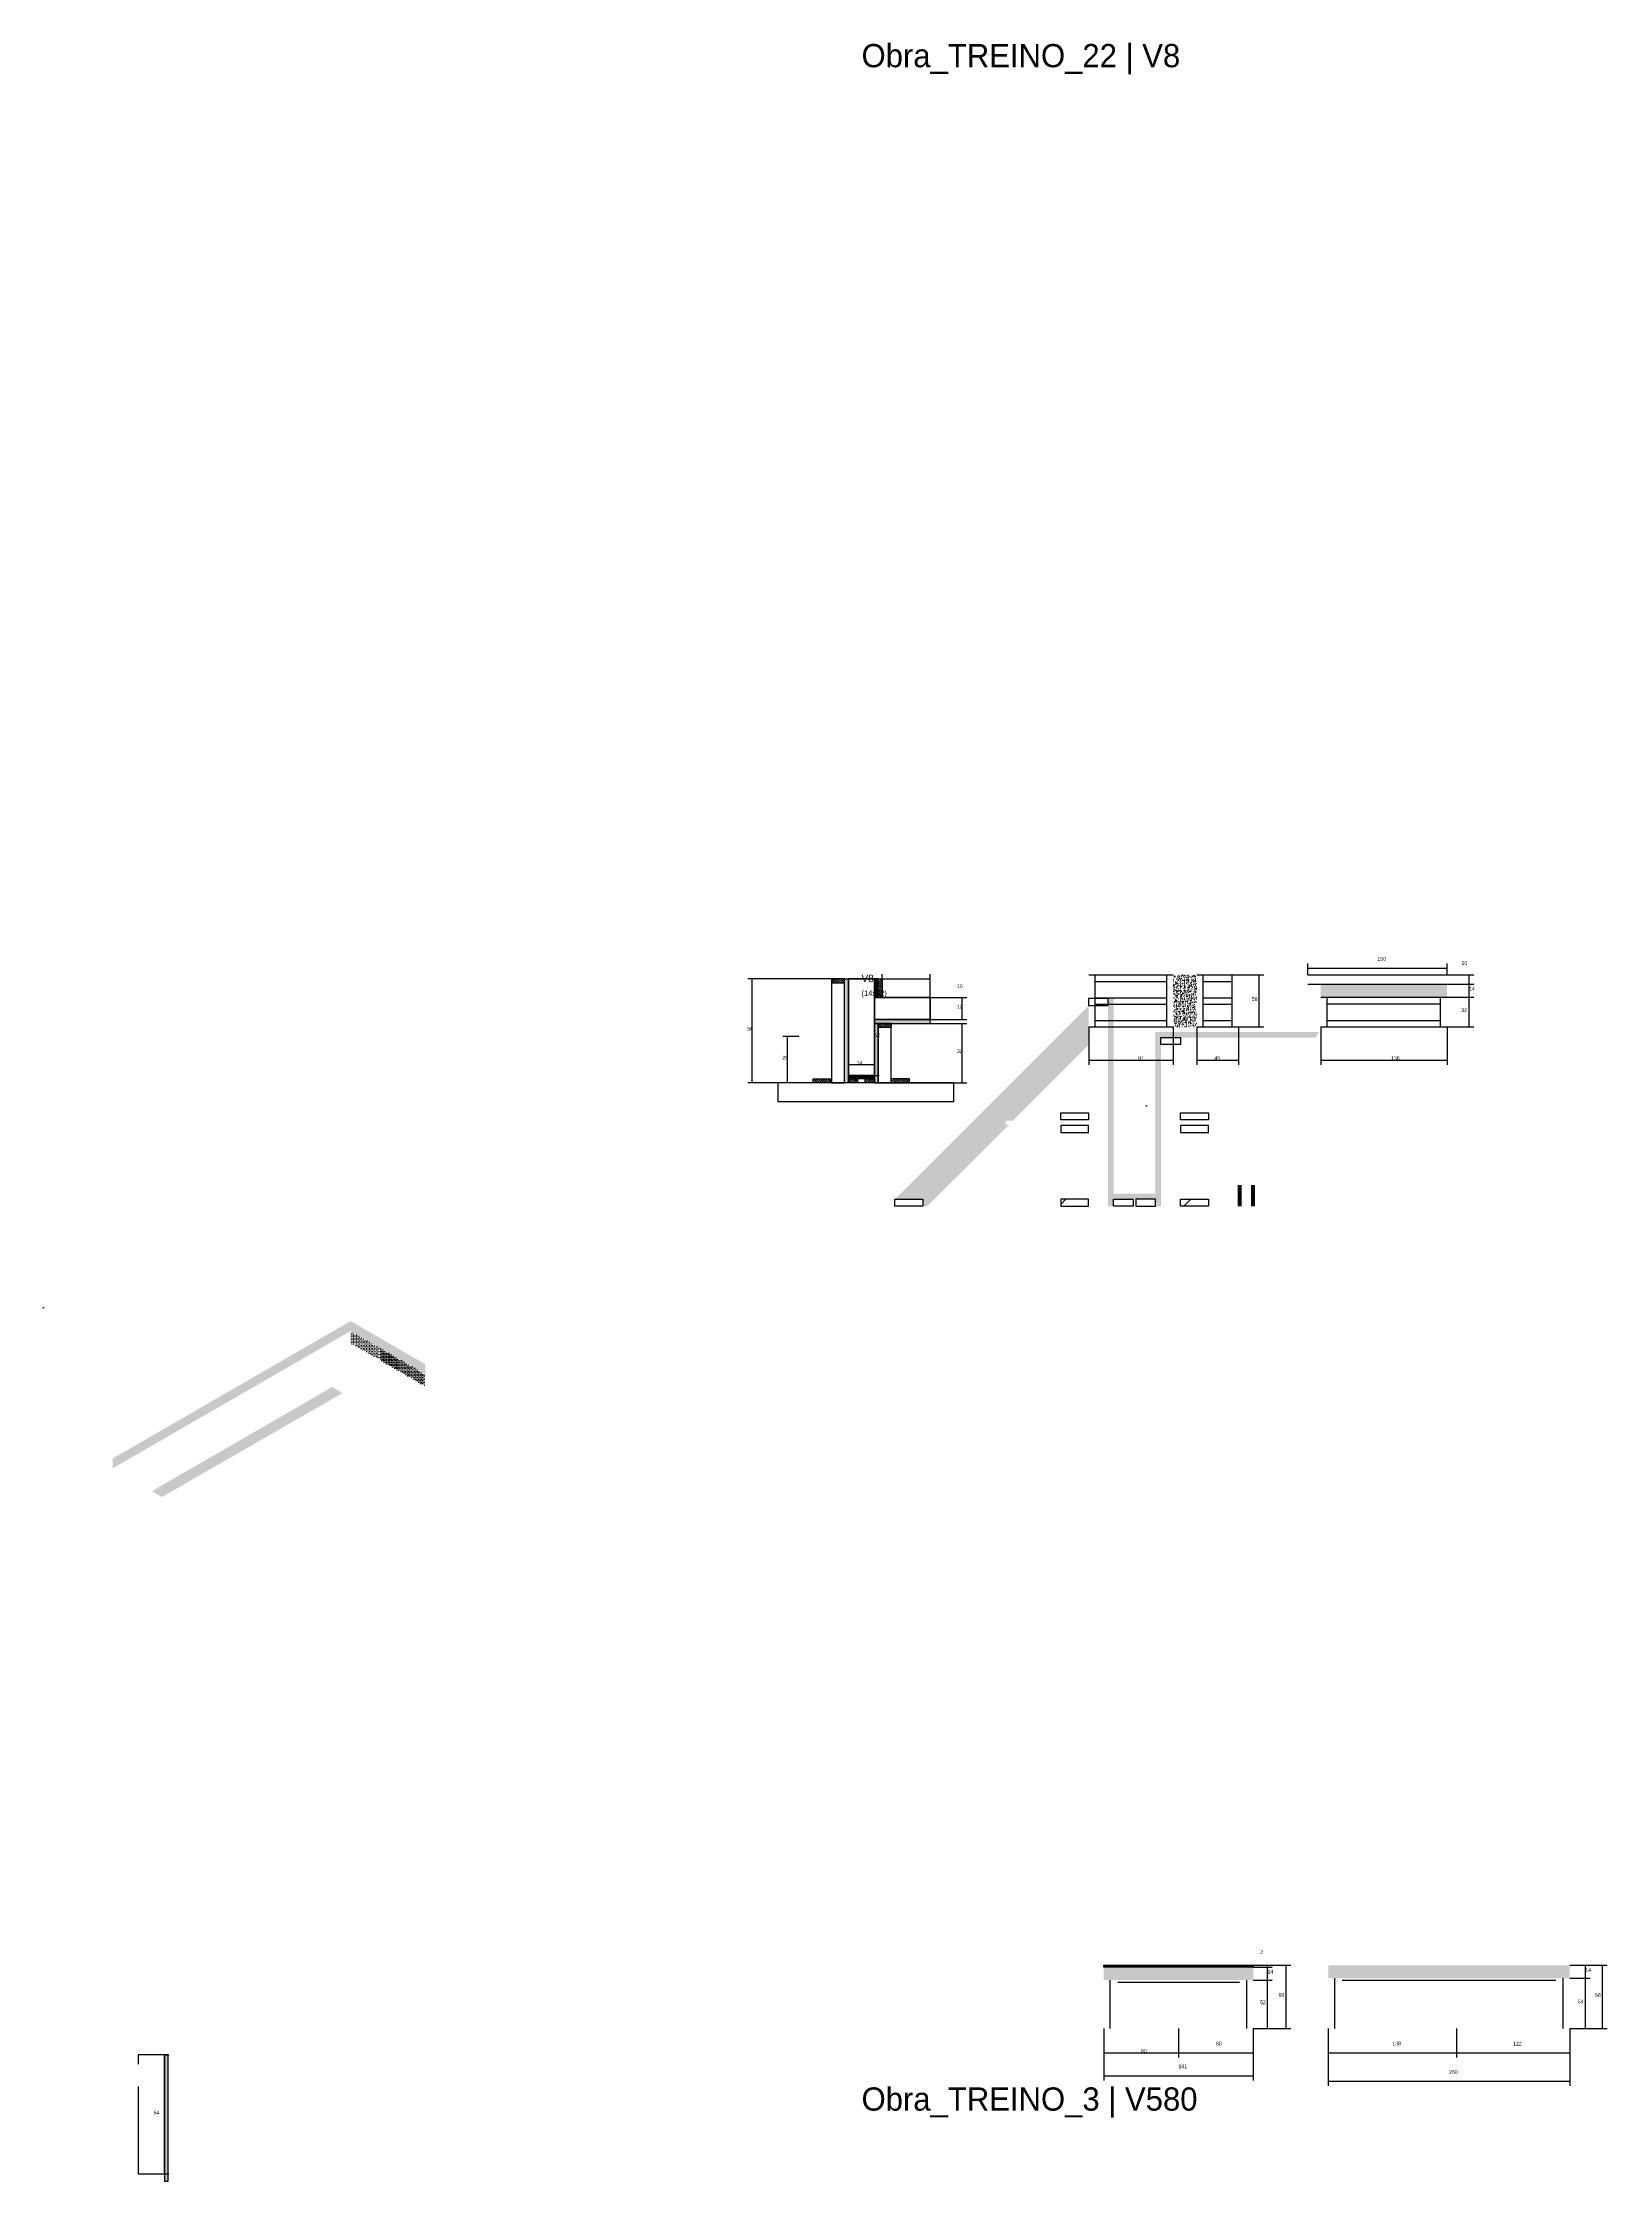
# Model space of a CAD drawing. Header units: metres. Extents: x -65046 to 21926, y -45195 to 1016.
# Drawn here: x 11918 to 13603, y -38686 to -36384 of the extents above; entities that cross this region are included whole.
import ezdxf

# ---------------------------------------------------------------- set-up
doc = ezdxf.new("R2010")
doc.units = ezdxf.units.M
for name, color, linetype in [('CONCRETO', 251, 'Continuous'), ('COTA', 241, 'Continuous'), ('Hachura', 253, 'Continuous'), ('LABEL_ID', 3, 'Continuous'), ('Madeira', 126, 'Continuous'), ('Painéis', 200, 'Continuous'), ('SARR_2.2x7', 40, 'Continuous'), ('SARR_EDITAR', 141, 'Continuous'), ('Texto Seção', 7, 'Continuous')]:
    doc.layers.add(name, color=color, linetype=linetype)
pattern_1 = [(45, (0, 0), (-230.1842, 230.1842), [])]

msp = doc.modelspace()

# ---------------------------------------------------------------- hatches: boundary and pattern name
at = {"layer": 'CONCRETO'}
h = msp.add_hatch(dxfattribs=at)
h.set_pattern_fill('AR-CONC', scale=4)
h.paths.add_polyline_path([(13071.4, -37412.8), (13071.4, -37622.8), (13116.4, -37622.8), (13116.4, -37448.8), (13292.4, -37448.8), (13313.2, -37412.8)])
h = msp.add_hatch(dxfattribs=at)
h.set_pattern_fill('AR-CONC', scale=4)
h.paths.add_polyline_path([(13073.7, -37523.4), (13088.6, -37523.4), (13088.6, -37523.4), (13088.6, -37507.8), (13088.6, -37507.8), (13073.7, -37507.8), (13073.7, -37507.8), (13073.7, -37523.4)])
h = msp.add_hatch(dxfattribs=at)
h.set_pattern_fill('AR-CONC', scale=4)
h.paths.add_polyline_path([(13099, -37523.4), (13113.9, -37523.4), (13113.9, -37523.4), (13113.9, -37507.8), (13113.9, -37507.8), (13099, -37507.8), (13099, -37507.8), (13099, -37523.4)])
h = msp.add_hatch(dxfattribs=at)
h.set_pattern_fill('AR-CONC', scale=4)
h.paths.add_polyline_path([(13085.6, -37620.9), (13101.4, -37620.9), (13101.4, -37620.9), (13101.4, -37604.8), (13101.4, -37604.8), (13085.6, -37604.8), (13085.6, -37604.8), (13085.6, -37620.9)])
at = {"layer": 'COTA'}
h = msp.add_hatch(dxfattribs=at)
h.set_pattern_fill('AR-CONC', scale=0.03)
h.paths.add_polyline_path([(13160.9, -37387.2), (13135.7, -37387.2), (13135.7, -37443.2), (13160.9, -37443.2)])
h = msp.add_hatch(dxfattribs=at)
h.set_pattern_fill('AR-CONC', scale=0.03)
h.paths.add_polyline_path([(13430.4, -37411.2), (13430.4, -37397.2), (13294.4, -37397.2), (13294.4, -37411.2)])
h = msp.add_hatch(dxfattribs=at)
h.set_pattern_fill('AR-CONC', scale=0.03)
h.paths.add_polyline_path([(13060.8, -38455.4), (13060.8, -38469.4), (13060.8, -38469.4), (13221.8, -38469.4), (13221.8, -38469.4), (13221.8, -38455.4), (13221.8, -38455.4), (13060.8, -38455.4)])
h = msp.add_hatch(dxfattribs=at)
h.set_pattern_fill('AR-CONC', scale=0.03)
h.paths.add_polyline_path([(13302.6, -38453.4), (13302.6, -38467.4), (13302.6, -38467.4), (13562.6, -38467.4), (13562.6, -38467.4), (13562.6, -38453.4), (13562.6, -38453.4), (13302.6, -38453.4)])
at = {"layer": 'Hachura'}
h = msp.add_hatch(dxfattribs=at)
h.set_pattern_fill('ANSI31', scale=0.5)
h.paths.add_polyline_path([(12767.8, -37391.4), (12767.8, -37395.8), (12767.8, -37395.8), (12781.8, -37395.8), (12781.8, -37395.8), (12781.8, -37391.4), (12781.8, -37391.4), (12767.8, -37391.4)])
h = msp.add_hatch(color=8, dxfattribs=at)
h.dxf.hatch_style = 1
h.paths.add_polyline_path([(12781.8, -37391.4), (12785.8, -37391.4), (12785.8, -37391.4), (12785.8, -37503.4), (12785.8, -37503.4), (12781.8, -37503.4), (12781.8, -37503.4), (12781.8, -37391.4)])
h = msp.add_hatch(color=8, dxfattribs=at)
h.dxf.hatch_style = 1
h.paths.add_polyline_path([(12817.8, -37391.4), (12813.8, -37391.4), (12813.8, -37391.4), (12813.8, -37411.4), (12813.8, -37411.4), (12817.8, -37411.4), (12817.8, -37411.4), (12817.8, -37391.4)])
h = msp.add_hatch(dxfattribs=at)
h.set_pattern_fill('ANSI31', scale=0.5)
h.paths.add_polyline_path([(12822.2, -37411.4), (12817.8, -37411.4), (12817.8, -37411.4), (12817.8, -37391.4), (12817.8, -37391.4), (12822.2, -37391.4), (12822.2, -37391.4), (12822.2, -37411.4)])
h = msp.add_hatch(dxfattribs=at)
h.set_pattern_fill('ANSI31', scale=30)
h.paths.add_polyline_path([(13044.4, -37412.8), (13065.4, -37412.8), (13065.4, -37420.3), (13044.4, -37420.3)])
h = msp.add_hatch(color=8, dxfattribs=at)
h.dxf.hatch_style = 1
h.paths.add_polyline_path([(13071.4, -37412.8), (13065.4, -37412.8), (13065.4, -37412.8), (13065.4, -37636.3), (13065.4, -37636.3), (13071.4, -37636.3), (13071.4, -37636.3), (13071.4, -37412.8)])
h = msp.add_hatch(color=8, dxfattribs=at)
h.dxf.hatch_style = 1
h.paths.add_polyline_path([(12873.8, -37439.4), (12873.8, -37435.4), (12873.8, -37435.4), (12813.8, -37435.4), (12813.8, -37435.4), (12813.8, -37439.4), (12813.8, -37439.4), (12873.8, -37439.4)])
h = msp.add_hatch(color=8, dxfattribs=at)
h.dxf.hatch_style = 1
h.paths.add_polyline_path([(13044.4, -37462.8), (13044.4, -37420.3), (12836, -37628.8), (12866, -37628.8), (12866, -37636.3), (12870.9, -37636.3), (12958.7, -37548.6), (12955, -37548.6), (12955, -37544.1), (12963.1, -37544.1)])
h = msp.add_hatch(color=8, dxfattribs=at)
h.dxf.hatch_style = 1
h.paths.add_polyline_path([(12817.8, -37439.4), (12813.8, -37439.4), (12813.8, -37439.4), (12813.8, -37503.4), (12813.8, -37503.4), (12817.8, -37503.4), (12817.8, -37503.4), (12817.8, -37439.4)])
h = msp.add_hatch(dxfattribs=at)
h.set_pattern_fill('ANSI31', scale=0.5)
h.paths.add_polyline_path([(12831.8, -37439.4), (12831.8, -37443.8), (12831.8, -37443.8), (12817.8, -37443.8), (12817.8, -37443.8), (12817.8, -37439.4), (12817.8, -37439.4), (12831.8, -37439.4)])
h = msp.add_hatch(color=8, dxfattribs=at)
h.dxf.hatch_style = 1
h.paths.add_polyline_path([(13292.4, -37448.8), (13116.4, -37448.8), (13116.4, -37448.8), (13116.4, -37454.8), (13116.4, -37454.8), (13289, -37454.8), (13289, -37454.8), (13292.4, -37448.8)])
h = msp.add_hatch(color=8, dxfattribs=at)
h.dxf.hatch_style = 1
h.paths.add_polyline_path([(13122.4, -37454.8), (13116.4, -37454.8), (13116.4, -37454.8), (13116.4, -37636.3), (13116.4, -37636.3), (13122.4, -37636.3), (13122.4, -37636.3), (13122.4, -37454.8)])
h = msp.add_hatch(dxfattribs=at)
h.set_pattern_fill('ANSI31', scale=30)
h.paths.add_polyline_path([(13122.4, -37454.8), (13143.4, -37454.8), (13143.4, -37462.3), (13122.4, -37462.3)])
h = msp.add_hatch(dxfattribs=at)
h.set_pattern_fill('ANSI31', scale=0.5)
h.paths.add_polyline_path([(12747.8, -37503.4), (12747.8, -37499), (12747.8, -37499), (12767.8, -37499), (12767.8, -37499), (12767.8, -37503.4), (12767.8, -37503.4), (12747.8, -37503.4)])
h = msp.add_hatch(color=8, dxfattribs=at)
h.dxf.hatch_style = 1
h.paths.add_polyline_path([(12785.8, -37499), (12785.8, -37495.4), (12785.8, -37495.4), (12813.8, -37495.4), (12813.8, -37495.4), (12813.8, -37499), (12813.8, -37499), (12785.8, -37499)])
h = msp.add_hatch(dxfattribs=at)
h.set_pattern_fill('ANSI31', scale=0.5)
h.paths.add_polyline_path([(12785.8, -37503.4), (12785.8, -37499), (12785.8, -37499), (12795.8, -37499), (12795.8, -37499), (12795.8, -37503.4), (12795.8, -37503.4), (12785.8, -37503.4)])
h = msp.add_hatch(dxfattribs=at)
h.set_pattern_fill('ANSI31', scale=0.5)
h.paths.add_polyline_path([(12803.8, -37503.4), (12803.8, -37499), (12803.8, -37499), (12813.8, -37499), (12813.8, -37499), (12813.8, -37503.4), (12813.8, -37503.4), (12803.8, -37503.4)])
h = msp.add_hatch(dxfattribs=at)
h.set_pattern_fill('ANSI31', scale=0.5)
h.paths.add_polyline_path([(12851.8, -37503.4), (12851.8, -37499), (12851.8, -37499), (12831.8, -37499), (12831.8, -37499), (12831.8, -37503.4), (12831.8, -37503.4), (12851.8, -37503.4)])
h = msp.add_hatch(dxfattribs=at)
h.set_pattern_fill('ANSI32', scale=20)
h.paths.add_polyline_path([(12955, -37548.6), (12955, -37544.1), (13000, -37544.1), (13000, -37548.6)])
h = msp.add_hatch(dxfattribs=at)
h.set_pattern_fill('ANSI31', scale=30)
h.paths.add_polyline_path([(13044.4, -37543.3), (13044.4, -37535.8), (13014.4, -37535.8), (13014.4, -37543.3)])
h = msp.add_hatch(dxfattribs=at)
h.set_pattern_fill('ANSI31', scale=30)
h.paths.add_polyline_path([(13014.4, -37556.9), (13044.4, -37556.9), (13044.4, -37549.4), (13014.4, -37549.4)])
h = msp.add_hatch(dxfattribs=at)
h.set_pattern_fill('ANSI31', scale=30)
h.paths.add_polyline_path([(13173.5, -37543.3), (13173.5, -37535.8), (13143.4, -37535.8), (13143.4, -37543.3)])
h = msp.add_hatch(dxfattribs=at)
h.set_pattern_fill('ANSI31', scale=30)
h.paths.add_polyline_path([(13143.4, -37556.9), (13173.5, -37556.9), (13173.5, -37549.4), (13143.4, -37549.4)])
h = msp.add_hatch(color=8, dxfattribs=at)
h.dxf.hatch_style = 1
h.paths.add_polyline_path([(13204.8, -37636.3), (13209.3, -37636.3), (13209.3, -37613.5), (13204.8, -37613.5)])
h = msp.add_hatch(color=8, dxfattribs=at)
h.dxf.hatch_style = 1
h.paths.add_polyline_path([(13219.2, -37636.3), (13223.7, -37636.3), (13223.7, -37613.5), (13219.2, -37613.5)])
h = msp.add_hatch(dxfattribs=at)
h.set_pattern_fill('ANSI31', scale=30)
h.paths.add_polyline_path([(12866, -37636.3), (12866, -37628.8), (12836, -37628.8), (12836, -37636.3)])
h = msp.add_hatch(dxfattribs=at)
h.set_pattern_fill('ANSI31', scale=30)
h.paths.add_polyline_path([(13014.4, -37636.3), (13044.4, -37636.3), (13044.4, -37628.8), (13014.4, -37628.8)])
h = msp.add_hatch(color=8, dxfattribs=at)
h.dxf.hatch_style = 1
h.paths.add_polyline_path([(13116.4, -37622.8), (13071.4, -37622.8), (13071.4, -37622.8), (13071.4, -37628.8), (13071.4, -37628.8), (13116.4, -37628.8), (13116.4, -37628.8), (13116.4, -37622.8)])
h = msp.add_hatch(dxfattribs=at)
h.set_pattern_fill('ANSI31', scale=30)
h.paths.add_polyline_path([(13071.4, -37628.8), (13092.4, -37628.8), (13092.4, -37636.3), (13071.4, -37636.3)])
h = msp.add_hatch(dxfattribs=at)
h.set_pattern_fill('ANSI31', scale=30)
h.paths.add_polyline_path([(13116.4, -37636.3), (13116.4, -37628.8), (13095.4, -37628.8), (13095.4, -37636.3)])
h = msp.add_hatch(dxfattribs=at)
h.set_pattern_fill('ANSI31', scale=30)
h.paths.add_polyline_path([(13173.4, -37628.8), (13143.4, -37628.8), (13143.4, -37636.3), (13173.4, -37636.3)])
h = msp.add_hatch(color=8, dxfattribs=at)
h.dxf.hatch_style = 1
h.paths.add_polyline_path([(11920.4, -37744.9), (11918.4, -37744.9), (11918.4, -37747.1)])
h = msp.add_hatch(color=8, dxfattribs=at)
h.dxf.hatch_style = 1
h.paths.add_polyline_path([(11993.7, -37907.9), (11993.7, -37918.5), (11993.7, -37918.5), (12249.8, -37770.7), (12249.8, -37770.7), (12249.8, -37760), (12249.8, -37760), (11993.7, -37907.9)])
h = msp.add_hatch(color=8, dxfattribs=at)
h.dxf.hatch_style = 1
h.paths.add_polyline_path([(12280.9, -37777.9), (12249.8, -37760), (12249.8, -37770.7), (12280.9, -37788.6), (12330.2, -37817.1), (12330.2, -37806.4)])
h = msp.add_hatch(dxfattribs=at)
h.set_pattern_fill('DOTS', scale=1.037)
h.paths.add_polyline_path([(12280.9, -37801.6), (12280.9, -37788.6), (12249.8, -37770.7), (12249.8, -37783.7)])
h = msp.add_hatch(dxfattribs=at)
h.set_pattern_fill('DOTS', scale=1.037)
h.paths.add_polyline_path([(12281.6, -37789), (12281.6, -37802.1), (12302.8, -37814.3), (12302.8, -37801.2)])
h = msp.add_hatch(dxfattribs=at)
h.set_pattern_fill('DOTS', scale=1.037)
h.paths.add_polyline_path([(12303.1, -37801.4), (12303.1, -37814.4), (12330.2, -37830.1), (12330.2, -37817.1)])
h = msp.add_hatch(color=8, dxfattribs=at)
h.dxf.hatch_style = 1
h.paths.add_polyline_path([(12241.2, -37837.4), (12230.8, -37831.4), (12230.8, -37830.5), (12036, -37943), (12046.9, -37949.3)])
h = msp.add_hatch(color=8, dxfattribs=at)
h.dxf.hatch_style = 1
h.paths.add_polyline_path([(12053.3, -38550), (12049.3, -38550), (12049.3, -38550), (12049.3, -38686), (12049.3, -38686), (12053.3, -38686), (12053.3, -38686), (12053.3, -38550)])
at = {"layer": 'Madeira'}
h = msp.add_hatch(dxfattribs=at)
h.set_pattern_fill('PATRON00077', scale=102.529)
h.set_pattern_definition(pattern_1)
h.paths.add_polyline_path([(11993.7, -37918.5), (11993.7, -37931.6), (11993.7, -37931.6), (12249.8, -37783.7), (12249.8, -37783.7), (12249.8, -37770.7), (12249.8, -37770.7), (11993.7, -37918.5)])
h = msp.add_hatch(dxfattribs=at)
h.set_pattern_fill('PATRON00077', scale=102.529)
h.set_pattern_definition(pattern_1)
h.paths.add_polyline_path([(11993.7, -37931.6), (12024.7, -37949.5), (12024.7, -37949.5), (12280.9, -37801.6), (12280.9, -37801.6), (12249.8, -37783.7), (12249.8, -37783.7), (11993.7, -37931.6)])
h = msp.add_hatch(dxfattribs=at)
h.set_pattern_fill('PATRON00077', scale=102.529)
h.set_pattern_definition(pattern_1)
h.paths.add_polyline_path([(12251.9, -37843.6), (12302.8, -37814.3), (12302.8, -37814.3), (12281.1, -37801.7), (12281.1, -37801.7), (12230.8, -37831.4), (12230.8, -37831.4), (12251.9, -37843.6)])
h = msp.add_hatch(dxfattribs=at)
h.set_pattern_fill('PATRON00077', scale=102.529)
h.set_pattern_definition(pattern_1)
h.paths.add_polyline_path([(12074.1, -37978), (12330.2, -37830.1), (12330.2, -37830.1), (12303.1, -37814.4), (12303.1, -37814.4), (12047, -37962.3), (12047, -37962.3), (12074.1, -37978)])
h = msp.add_hatch(dxfattribs=at)
h.set_pattern_fill('PATRON00077', scale=102.529)
h.set_pattern_definition(pattern_1)
h.paths.add_polyline_path([(12252.3, -37843.8), (12241, -37837.3), (12241, -37837.3), (12046.9, -37949.3), (12046.9, -37949.3), (12046.9, -37962.3), (12046.9, -37962.3), (12252.3, -37843.8)])

# ---------------------------------------------------------------- linework, layer by layer
at = {"layer": 'CONCRETO'}
for points in [[(12813.8, -37435.4), (12813.8, -37495.4), (12785.8, -37495.4), (12785.8, -37415.4), (12785.8, -37415.4), (12785.8, -37391.4), (12813.8, -37391.4)], [(12813.8, -37411.4), (12873.8, -37411.4), (12873.8, -37435.4), (12813.8, -37435.4)], [(12021.3, -38584), (12021.3, -38586), (12021.3, -38586), (12021.3, -38678), (12049.3, -38678), (12049.3, -38550), (12053.3, -38550), (12053.3, -38550), (12021.3, -38550), (12021.3, -38560)]]:
    msp.add_lwpolyline(points, dxfattribs=at)
for points in [[(12785.8, -37495.4), (12813.8, -37495.4), (12813.8, -37391.4), (12785.8, -37391.4)], [(12813.8, -37435.4), (12873.8, -37435.4), (12873.8, -37411.4), (12813.8, -37411.4)]]:
    msp.add_lwpolyline(points, close=True, dxfattribs=at)
at = {"layer": 'COTA'}
for p, q in [((12822.2, -37391.4), (12822.2, -37386.4)), ((12873.8, -37411.4), (12873.8, -37386.4)), ((13205.9, -37387.2), (13233.3, -37387.2)), ((13228.3, -37443.2), (13228.3, -37387.2)), ((13280.4, -37387.2), (13280.4, -37374.9)), ((13280.4, -37379.9), (13430.4, -37379.9)), ((13430.4, -37387.2), (13430.4, -37374.9)), ((13430.4, -37387.2), (13459.1, -37387.2)), ((13454.1, -37397.2), (13454.1, -37387.2)), ((12767.8, -37391.4), (12677.4, -37391.4)), ((12682.4, -37503.4), (12682.4, -37391.4)), ((12785.8, -37391.4), (12818.8, -37391.4)), ((12813.8, -37495.4), (12813.8, -37391.4)), ((12822.2, -37391.4), (12873.8, -37391.4)), ((12873.8, -37411.4), (12913.2, -37411.4)), ((12908.2, -37435.4), (12908.2, -37411.4)), ((13430.4, -37397.2), (13459.1, -37397.2)), ((13430.4, -37397.2), (13459.1, -37397.2)), ((13430.4, -37411.2), (13459.1, -37411.2)), ((13430.4, -37411.2), (13459.1, -37411.2)), ((13454.1, -37411.2), (13454.1, -37397.2)), ((13454.1, -37443.2), (13454.1, -37411.2)), ((12873.8, -37435.4), (12913.2, -37435.4)), ((12732.8, -37453.4), (12715.2, -37453.4)), ((12720.2, -37503.4), (12720.2, -37453.4)), ((12831.8, -37439.4), (12913.2, -37439.4)), ((12908.2, -37503.4), (12908.2, -37439.4)), ((13044.7, -37443.2), (13044.7, -37483.9)), ((13135.7, -37443.2), (13135.7, -37483.9)), ((13160.9, -37443.2), (13160.9, -37483.9)), ((13205.9, -37443.2), (13205.9, -37483.9)), ((13205.9, -37443.2), (13233.3, -37443.2)), ((13294.4, -37443.2), (13294.4, -37483.9)), ((13430.4, -37443.2), (13430.4, -37483.9)), ((13430.4, -37443.2), (13459.1, -37443.2)), ((12785.8, -37495.4), (12785.8, -37478.6)), ((12813.8, -37495.4), (12813.8, -37478.6)), ((13044.7, -37478.9), (13135.7, -37478.9)), ((13160.9, -37478.9), (13205.9, -37478.9)), ((13294.4, -37478.9), (13430.4, -37478.9)), ((12747.8, -37503.4), (12677.4, -37503.4)), ((12732.8, -37503.4), (12715.2, -37503.4)), ((12785.8, -37483.6), (12813.8, -37483.6)), ((12785.8, -37495.4), (12818.8, -37495.4)), ((12851.8, -37503.4), (12913.2, -37503.4)), ((13221.8, -38453.4), (13262.1, -38453.4)), ((13221.8, -38453.4), (13242.1, -38453.4)), ((13221.8, -38455.4), (13242.1, -38455.4)), ((13221.8, -38455.4), (13242.1, -38455.4)), ((13221.8, -38469.4), (13242.1, -38469.4)), ((13221.8, -38469.4), (13242.1, -38469.4)), ((13237.1, -38455.4), (13237.1, -38453.4)), ((13237.1, -38469.4), (13237.1, -38455.4)), ((13237.1, -38521.4), (13237.1, -38469.4)), ((13257.1, -38521.4), (13257.1, -38453.4)), ((13562.6, -38453.4), (13584.4, -38453.4)), ((13562.6, -38453.4), (13602.9, -38453.4)), ((13562.6, -38467.4), (13584.4, -38467.4)), ((13562.6, -38467.4), (13584.4, -38467.4)), ((13579.4, -38467.4), (13579.4, -38453.4)), ((13579.4, -38521.4), (13579.4, -38467.4)), ((13597.9, -38521.4), (13597.9, -38453.4)), ((13060.8, -38521.4), (13060.8, -38552.9)), ((13060.8, -38521.4), (13060.8, -38577.4)), ((13141.3, -38521.4), (13141.3, -38552.9)), ((13141.3, -38521.4), (13141.3, -38552.9)), ((13221.8, -38521.4), (13221.8, -38552.9)), ((13221.8, -38521.4), (13221.8, -38577.4)), ((13221.8, -38521.4), (13242.1, -38521.4)), ((13221.8, -38521.4), (13262.1, -38521.4)), ((13302.6, -38521.4), (13302.6, -38583.4)), ((13302.6, -38521.4), (13302.6, -38552.9)), ((13440.6, -38521.4), (13440.6, -38552.9)), ((13440.6, -38521.4), (13440.6, -38552.9)), ((13562.6, -38521.4), (13562.6, -38552.9)), ((13562.6, -38521.4), (13562.6, -38583.4)), ((13562.6, -38521.4), (13584.4, -38521.4)), ((13562.6, -38521.4), (13602.9, -38521.4)), ((12049.3, -38678), (12049.3, -38550)), ((12049.3, -38550), (12054.3, -38550)), ((13060.8, -38547.9), (13141.3, -38547.9)), ((13141.3, -38547.9), (13221.8, -38547.9)), ((13302.6, -38547.9), (13440.6, -38547.9)), ((13440.6, -38547.9), (13562.6, -38547.9)), ((13060.8, -38572.4), (13221.8, -38572.4)), ((13302.6, -38578.4), (13562.6, -38578.4)), ((12049.3, -38678), (12054.3, -38678))]:
    msp.add_line(p, q, dxfattribs=at)
at = {"layer": 'Madeira'}
for points in [[(12767.8, -37391.4), (12767.8, -37395.8), (12781.8, -37395.8), (12781.8, -37391.4)], [(12767.8, -37503.4), (12781.8, -37503.4), (12781.8, -37391.4), (12767.8, -37391.4)], [(12822.2, -37411.4), (12817.8, -37411.4), (12817.8, -37391.4), (12822.2, -37391.4)], [(13044.4, -37420.3), (13065.4, -37420.3), (13065.4, -37412.8), (13044.4, -37412.8)], [(12831.8, -37439.4), (12831.8, -37443.8), (12817.8, -37443.8), (12817.8, -37439.4)], [(12831.8, -37439.4), (12817.8, -37439.4), (12817.8, -37503.4), (12831.8, -37503.4)], [(13143.4, -37462.3), (13122.4, -37462.3), (13122.4, -37454.8), (13143.4, -37454.8)], [(12709.9, -37523.4), (12899.5, -37523.4), (12899.5, -37503.4), (12709.9, -37503.4)], [(12747.8, -37503.4), (12747.8, -37499), (12767.8, -37499), (12767.8, -37503.4)], [(12785.8, -37503.4), (12785.8, -37499), (12795.8, -37499), (12795.8, -37503.4)], [(12803.8, -37503.4), (12803.8, -37499), (12813.8, -37499), (12813.8, -37503.4)], [(12851.8, -37503.4), (12851.8, -37499), (12831.8, -37499), (12831.8, -37503.4)], [(13014.4, -37535.8), (13044.4, -37535.8), (13044.4, -37543.3), (13014.4, -37543.3)], [(13014.4, -37556.9), (13044.4, -37556.9), (13044.4, -37549.4), (13014.4, -37549.4)], [(13143.4, -37535.8), (13173.5, -37535.8), (13173.5, -37543.3), (13143.4, -37543.3)], [(13143.4, -37556.9), (13173.5, -37556.9), (13173.5, -37549.4), (13143.4, -37549.4)], [(12836, -37628.8), (12866, -37628.8), (12866, -37636.3), (12836, -37636.3)], [(13014.4, -37636.3), (13044.4, -37636.3), (13044.4, -37628.8), (13014.4, -37628.8)], [(13092.4, -37636.3), (13071.4, -37636.3), (13071.4, -37628.8), (13092.4, -37628.8)], [(13095.4, -37636.3), (13116.4, -37636.3), (13116.4, -37628.8), (13095.4, -37628.8)], [(13173.4, -37636.3), (13143.4, -37636.3), (13143.4, -37628.8), (13173.4, -37628.8)]]:
    msp.add_lwpolyline(points, close=True, dxfattribs=at)
at = {"layer": 'Painéis'}
for p, q in [((13044.7, -37387.2), (13135.7, -37387.2)), ((13160.9, -37387.2), (13205.9, -37387.2)), ((13280.4, -37387.2), (13430.4, -37387.2)), ((12813.8, -37411.4), (12813.8, -37391.4)), ((13280.4, -37397.2), (13430.4, -37397.2)), ((13294.4, -37411.2), (13430.4, -37411.2)), ((12813.8, -37435.4), (12873.8, -37435.4)), ((12813.8, -37439.4), (12813.8, -37435.4)), ((12873.8, -37439.4), (12873.8, -37435.4)), ((12813.8, -37503.4), (12813.8, -37439.4)), ((13044.7, -37443.2), (13135.7, -37443.2)), ((13160.9, -37443.2), (13205.9, -37443.2)), ((13294.4, -37443.2), (13430.4, -37443.2)), ((12785.8, -37495.4), (12813.8, -37495.4)), ((12813.8, -37499), (12813.8, -37495.4))]:
    msp.add_line(p, q, dxfattribs=at)
for points in [[(12781.8, -37391.4), (12785.8, -37391.4), (12785.8, -37503.4), (12781.8, -37503.4)], [(12817.8, -37391.4), (12813.8, -37391.4), (12813.8, -37411.4), (12817.8, -37411.4)], [(12873.8, -37439.4), (12873.8, -37435.4), (12813.8, -37435.4), (12813.8, -37439.4)], [(12817.8, -37439.4), (12813.8, -37439.4), (12813.8, -37503.4), (12817.8, -37503.4)], [(12785.8, -37499), (12785.8, -37495.4), (12813.8, -37495.4), (12813.8, -37499)], [(13060.8, -38453.4), (13221.8, -38453.4), (13221.8, -38455.4), (13060.8, -38455.4)], [(12053.3, -38550), (12049.3, -38550), (12049.3, -38686), (12053.3, -38686)]]:
    msp.add_lwpolyline(points, close=True, dxfattribs=at)
at = {"layer": 'SARR_2.2x7'}
for p, q in [((13051.7, -37443.2), (13051.7, -37387.2)), ((13128.7, -37443.2), (13128.7, -37387.2)), ((13167.9, -37443.2), (13167.9, -37387.2)), ((13198.9, -37443.2), (13198.9, -37387.2)), ((13051.7, -37394.2), (13128.7, -37394.2)), ((13051.7, -37411.8), (13128.7, -37411.8)), ((13167.9, -37394.2), (13198.9, -37394.2)), ((13167.9, -37411.8), (13198.9, -37411.8)), ((13301.4, -37443.2), (13301.4, -37411.2)), ((13423.4, -37443.2), (13423.4, -37411.2)), ((13051.7, -37418.8), (13128.7, -37418.8)), ((13167.9, -37418.8), (13198.9, -37418.8)), ((13301.4, -37418.2), (13423.4, -37418.2)), ((13051.7, -37436.2), (13128.7, -37436.2)), ((13167.9, -37436.2), (13198.9, -37436.2)), ((13301.4, -37436.2), (13423.4, -37436.2)), ((13067.8, -38521.4), (13067.8, -38469.4)), ((13075.8, -38471.6), (13141.3, -38471.6)), ((13141.3, -38471.6), (13206.8, -38471.6)), ((13214.8, -38521.4), (13214.8, -38469.4)), ((13309.6, -38521.4), (13309.6, -38467.4)), ((13317.6, -38469.6), (13440.6, -38469.6)), ((13440.6, -38469.6), (13547.6, -38469.6)), ((13555.6, -38521.4), (13555.6, -38467.4))]:
    msp.add_line(p, q, dxfattribs=at)
at = {"layer": 'SARR_EDITAR'}
for p, q in [((13060.8, -38454.4), (13141.3, -38454.4)), ((13141.3, -38454.4), (13221.8, -38454.4))]:
    msp.add_line(p, q, dxfattribs=at)

# ---------------------------------------------------------------- texts
at = {"layer": 'COTA'}
for s, p in [('150', (13355.4, -37371.8)), ('10', (13446, -37376.5)), ('10', (12902.7, -37401.4)), ('56', (13220.2, -37415.2)), ('14', (13454.1, -37404.2)), ('12', (12902.7, -37423.4)), ('32', (13445.8, -37427.2)), ('56', (12676.9, -37447.4)), ('52', (12813.8, -37454.2)), ('25', (12714.7, -37478.4)), ('14', (12794.8, -37483.6)), ('32', (12902.7, -37471.4)), ('91', (13097.7, -37478.9)), ('45', (13179.9, -37478.9)), ('136', (13370.2, -37478.9)), ('2', (13229.1, -38441.3)), ('14', (13237.1, -38462.4)), ('14', (13579.4, -38460.4)), ('52', (13229, -38495.4)), ('68', (13249, -38487.4)), ('54', (13571.3, -38494.4)), ('68', (13589.7, -38487.4)), ('80', (13181.6, -38539.8)), ('138', (13371.6, -38539.7)), ('122', (13501.6, -38539.9)), ('80', (13101.1, -38547.9)), ('161', (13141.3, -38564.3)), ('260', (13432.6, -38570.3)), ('64', (12037.8, -38614))]:
    msp.add_text(s, height=4, dxfattribs=at).set_placement(p)
at = {"layer": 'LABEL_ID'}
for s, p in [('Obra_TREINO_22 | V8', (12800, -36410)), ('Obra_TREINO_3 | V580', (12800, -38610))]:
    msp.add_text(s, height=25, dxfattribs=at).set_placement(p)
at = {"layer": 'Texto Seção'}
for s, height, p in [('V8', 8, (12800, -37395)), ('(14x52)', 6, (12800, -37410))]:
    msp.add_text(s, height=height, dxfattribs=at).set_placement(p)

doc.saveas('drawing.dxf')
